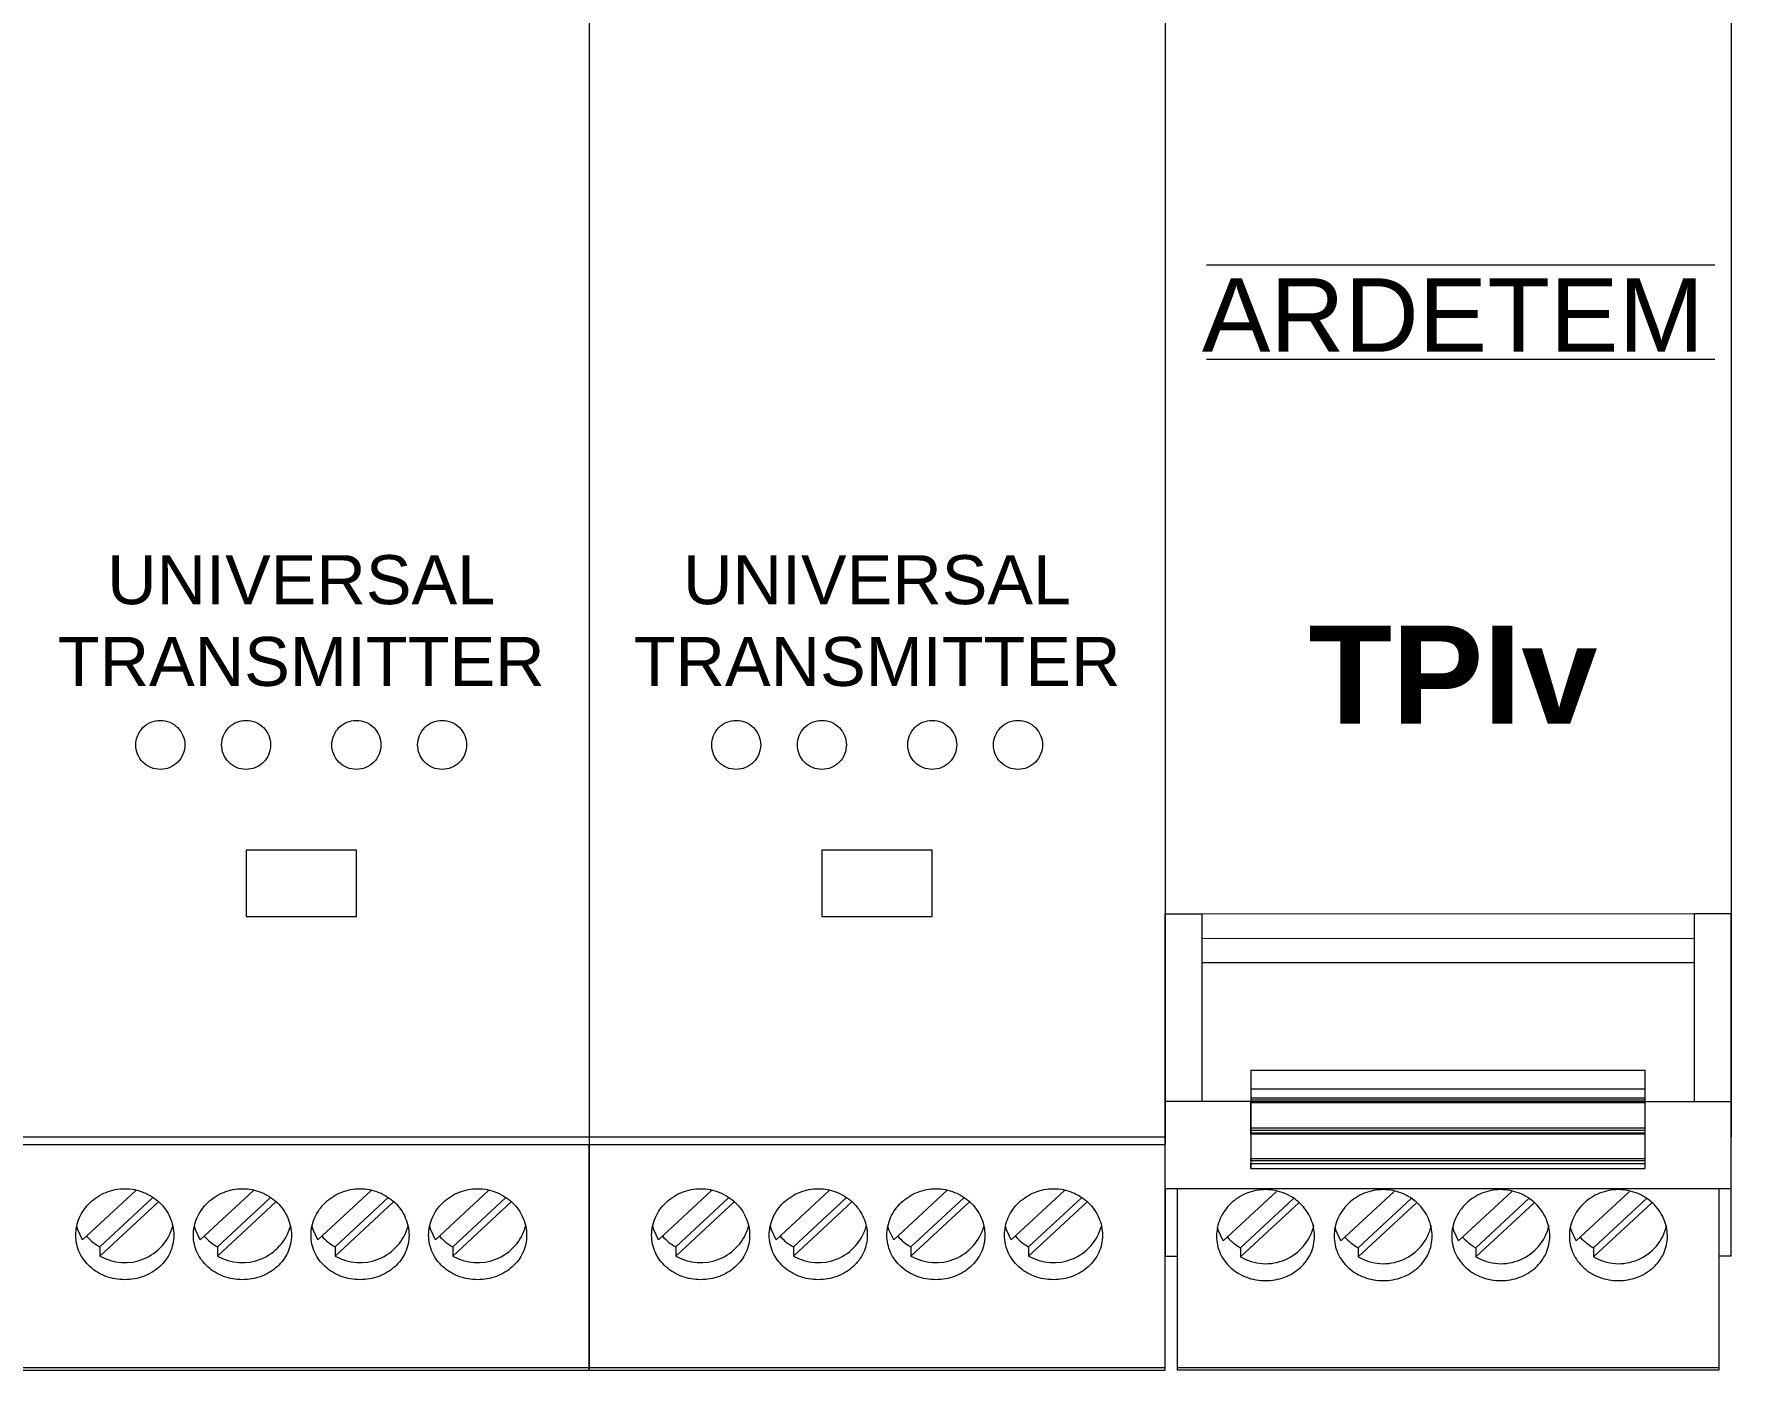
# Model space of a CAD drawing. Header units: millimetres. Extents: x 4137 to 6698, y 1400 to 3585.
# Drawn here: x 5515.2 to 5584.4, y 2686.8 to 2741.3 of the extents above; entities that cross this region are included whole.
import ezdxf

# ---------------------------------------------------------------- set-up
doc = ezdxf.new("R2010")
doc.units = ezdxf.units.MM
doc.layers.add('000-PI-Oprema', color=30, linetype='Continuous', lineweight=5)
doc.styles.get("Standard").update_dxf_attribs({"font": 'arial.ttf'})

msp = doc.modelspace()

# ---------------------------------------------------------------- linework, layer by layer
at = {"color": 0, "linetype": 'ByBlock', "lineweight": 0}
for p, q in [((5561.345, 2777.172), (5561.345, 2696.278)), ((5584.445, 2777.166), (5584.445, 2696.278)), ((5561.345, 2705.384), (5562.845, 2705.384)), ((5561.345, 2694.164), (5561.345, 2705.384)), ((5584.445, 2694.164), (5584.445, 2705.384)), ((5564.845, 2697.731), (5561.345, 2697.731)), ((5580.944, 2697.731), (5584.444, 2697.731)), ((5561.345, 2694.164), (5561.345, 2691.428)), ((5584.445, 2694.164), (5561.345, 2694.164)), ((5584.445, 2691.428), (5584.445, 2694.164)), ((5563.724, 2692.048), (5565.896, 2694.062)), ((5566.591, 2693.77), (5564.431, 2691.767)), ((5566.806, 2693.595), (5564.431, 2691.392)), ((5568.524, 2692.048), (5570.696, 2694.062)), ((5571.391, 2693.77), (5569.231, 2691.767)), ((5571.606, 2693.595), (5569.231, 2691.392)), ((5573.324, 2692.048), (5575.496, 2694.062)), ((5576.191, 2693.77), (5574.031, 2691.767)), ((5576.406, 2693.595), (5574.031, 2691.392)), ((5578.124, 2692.048), (5580.296, 2694.062)), ((5580.991, 2693.77), (5578.831, 2691.767)), ((5581.206, 2693.595), (5578.831, 2691.392)), ((5564.431, 2691.767), (5564.431, 2691.392)), ((5569.231, 2691.767), (5569.231, 2691.392)), ((5574.031, 2691.767), (5574.031, 2691.392)), ((5578.831, 2691.767), (5578.831, 2691.392)), ((5561.845, 2686.878), (5583.945, 2686.878)), ((5583.945, 2686.778), (5561.845, 2686.778))]:
    msp.add_line(p, q, dxfattribs=at)
at = {"color": 0, "linetype": 'ByBlock', "lineweight": 0, "ltscale": 0.25}
for p, q in [((5563.034, 2731.857), (5583.784, 2731.857)), ((5563.034, 2728.008), (5583.784, 2728.008)), ((5561.345, 2705.384), (5562.845, 2705.384)), ((5562.845, 2705.384), (5582.941, 2705.395)), ((5562.845, 2705.384), (5562.845, 2697.731)), ((5562.845, 2705.384), (5562.845, 2704.384)), ((5582.941, 2705.389), (5582.945, 2697.736)), ((5584.445, 2705.384), (5582.945, 2705.384)), ((5562.845, 2704.384), (5582.941, 2704.395)), ((5582.941, 2704.395), (5582.941, 2703.395)), ((5582.941, 2703.395), (5562.845, 2703.395)), ((5562.845, 2703.395), (5562.845, 2699.395)), ((5564.845, 2699.006), (5580.944, 2699.006)), ((5564.845, 2699.006), (5564.845, 2695.006)), ((5580.944, 2695.006), (5580.944, 2699.006)), ((5580.944, 2698.231), (5564.845, 2698.231)), ((5564.845, 2697.888), (5580.944, 2697.888)), ((5580.944, 2697.788), (5564.845, 2697.788)), ((5564.845, 2696.406), (5564.845, 2697.731)), ((5564.845, 2697.731), (5580.944, 2697.731)), ((5564.845, 2697.688), (5580.944, 2697.688)), ((5580.944, 2697.731), (5580.944, 2698.231)), ((5564.845, 2696.654), (5580.944, 2696.654)), ((5580.944, 2696.554), (5564.845, 2696.554)), ((5564.845, 2696.454), (5580.944, 2696.454)), ((5580.944, 2696.406), (5564.845, 2696.406)), ((5580.944, 2695.406), (5580.944, 2696.406)), ((5564.845, 2695.306), (5564.845, 2695.406)), ((5564.845, 2695.406), (5580.944, 2695.406)), ((5580.944, 2695.306), (5564.845, 2695.306)), ((5564.845, 2695.006), (5564.845, 2695.206)), ((5564.845, 2695.206), (5580.944, 2695.206)), ((5564.845, 2695.006), (5580.944, 2695.006)), ((5580.944, 2695.206), (5580.944, 2695.306)), ((5561.845, 2694.164), (5561.845, 2686.778)), ((5583.945, 2694.164), (5583.945, 2686.778)), ((5561.345, 2691.428), (5561.845, 2691.428)), ((5584.445, 2691.428), (5583.945, 2691.428))]:
    msp.add_line(p, q, dxfattribs=at)
at = {"color": 0, "linetype": 'ByBlock', "lineweight": 0, "flags": 128}
for points in [[(5563.724, 2692.048), (5563.532, 2692.454), (5563.49, 2692.605)], [(5568.524, 2692.048), (5568.332, 2692.454), (5568.29, 2692.605)], [(5573.324, 2692.048), (5573.132, 2692.454), (5573.09, 2692.605)], [(5578.124, 2692.048), (5577.932, 2692.454), (5577.89, 2692.605)]]:
    msp.add_lwpolyline(points, dxfattribs=at)
at = {"color": 0, "linetype": 'ByBlock', "lineweight": 0}
for centre, radius, start, end in [((5565.369, 2693.492), 1.964, 221.10603, 241.47408), ((5565.449, 2693.14), 2.023, 239.77246, 346.59994), ((5570.169, 2693.492), 1.964, 221.10603, 241.47408), ((5570.249, 2693.14), 2.023, 239.77246, 346.59994), ((5574.969, 2693.492), 1.964, 221.10603, 241.47408), ((5575.049, 2693.14), 2.023, 239.77246, 346.59994), ((5579.769, 2693.492), 1.964, 221.10603, 241.47408), ((5579.849, 2693.14), 2.023, 239.77246, 346.59994)]:
    msp.add_arc(centre, radius, start, end, dxfattribs=at)
for points in [[(5565.446, 2694.136), (5565.579, 2694.136), (5565.709, 2694.123), (5565.964, 2694.074), (5566.092, 2694.037), (5566.334, 2693.94), (5566.449, 2693.881), (5566.666, 2693.741), (5566.769, 2693.66), (5567.045, 2693.396), (5567.194, 2693.184), (5567.394, 2692.73), (5567.446, 2692.484), (5567.447, 2692.121), (5567.434, 2691.998), (5567.382, 2691.763), (5567.345, 2691.648), (5567.245, 2691.428), (5567.182, 2691.321), (5567.037, 2691.125), (5566.955, 2691.034), (5566.768, 2690.867), (5566.667, 2690.792), (5566.451, 2690.663), (5566.334, 2690.607), (5566.091, 2690.518), (5565.967, 2690.484), (5565.71, 2690.439), (5565.578, 2690.427), (5565.186, 2690.427), (5564.923, 2690.473), (5564.441, 2690.651), (5564.218, 2690.783), (5563.941, 2691.031), (5563.857, 2691.124), (5563.712, 2691.32), (5563.65, 2691.425), (5563.549, 2691.645), (5563.511, 2691.762), (5563.46, 2691.997), (5563.447, 2692.117), (5563.446, 2692.362), (5563.459, 2692.483), (5563.51, 2692.722), (5563.548, 2692.841), (5563.648, 2693.07), (5563.71, 2693.179), (5563.855, 2693.385), (5563.939, 2693.483), (5564.215, 2693.748), (5564.438, 2693.891), (5564.919, 2694.084), (5565.182, 2694.136), (5565.446, 2694.136)], [(5570.246, 2694.136), (5570.379, 2694.136), (5570.509, 2694.123), (5570.764, 2694.074), (5570.892, 2694.037), (5571.134, 2693.94), (5571.249, 2693.881), (5571.466, 2693.741), (5571.569, 2693.66), (5571.845, 2693.396), (5571.994, 2693.184), (5572.194, 2692.73), (5572.246, 2692.484), (5572.247, 2692.121), (5572.234, 2691.998), (5572.182, 2691.763), (5572.145, 2691.648), (5572.045, 2691.428), (5571.982, 2691.321), (5571.837, 2691.125), (5571.755, 2691.034), (5571.568, 2690.867), (5571.467, 2690.792), (5571.251, 2690.663), (5571.134, 2690.607), (5570.891, 2690.518), (5570.767, 2690.484), (5570.51, 2690.439), (5570.378, 2690.427), (5569.986, 2690.427), (5569.723, 2690.473), (5569.241, 2690.651), (5569.018, 2690.783), (5568.741, 2691.031), (5568.657, 2691.124), (5568.512, 2691.32), (5568.45, 2691.425), (5568.349, 2691.645), (5568.311, 2691.762), (5568.26, 2691.997), (5568.247, 2692.117), (5568.246, 2692.362), (5568.259, 2692.483), (5568.31, 2692.722), (5568.348, 2692.841), (5568.448, 2693.07), (5568.51, 2693.179), (5568.655, 2693.385), (5568.739, 2693.483), (5569.015, 2693.748), (5569.238, 2693.891), (5569.719, 2694.084), (5569.982, 2694.136), (5570.246, 2694.136)], [(5575.046, 2694.136), (5575.179, 2694.136), (5575.309, 2694.123), (5575.564, 2694.074), (5575.692, 2694.037), (5575.934, 2693.94), (5576.049, 2693.881), (5576.266, 2693.741), (5576.369, 2693.66), (5576.645, 2693.396), (5576.794, 2693.184), (5576.994, 2692.73), (5577.046, 2692.484), (5577.047, 2692.121), (5577.034, 2691.998), (5576.982, 2691.763), (5576.945, 2691.648), (5576.845, 2691.428), (5576.782, 2691.321), (5576.637, 2691.125), (5576.555, 2691.034), (5576.368, 2690.867), (5576.267, 2690.792), (5576.051, 2690.663), (5575.934, 2690.607), (5575.691, 2690.518), (5575.567, 2690.484), (5575.31, 2690.439), (5575.178, 2690.427), (5574.786, 2690.427), (5574.523, 2690.473), (5574.041, 2690.651), (5573.818, 2690.783), (5573.541, 2691.031), (5573.457, 2691.124), (5573.312, 2691.32), (5573.25, 2691.425), (5573.149, 2691.645), (5573.111, 2691.762), (5573.06, 2691.997), (5573.047, 2692.117), (5573.046, 2692.362), (5573.059, 2692.483), (5573.11, 2692.722), (5573.148, 2692.841), (5573.248, 2693.07), (5573.31, 2693.179), (5573.455, 2693.385), (5573.539, 2693.483), (5573.815, 2693.748), (5574.038, 2693.891), (5574.519, 2694.084), (5574.782, 2694.136), (5575.046, 2694.136)], [(5579.846, 2694.136), (5579.979, 2694.136), (5580.109, 2694.123), (5580.364, 2694.074), (5580.492, 2694.037), (5580.734, 2693.94), (5580.849, 2693.881), (5581.066, 2693.741), (5581.169, 2693.66), (5581.445, 2693.396), (5581.594, 2693.184), (5581.794, 2692.73), (5581.846, 2692.484), (5581.847, 2692.121), (5581.834, 2691.998), (5581.782, 2691.763), (5581.745, 2691.648), (5581.645, 2691.428), (5581.582, 2691.321), (5581.437, 2691.125), (5581.355, 2691.034), (5581.168, 2690.867), (5581.067, 2690.792), (5580.851, 2690.663), (5580.734, 2690.607), (5580.491, 2690.518), (5580.367, 2690.484), (5580.11, 2690.439), (5579.978, 2690.427), (5579.586, 2690.427), (5579.323, 2690.473), (5578.841, 2690.651), (5578.618, 2690.783), (5578.341, 2691.031), (5578.257, 2691.124), (5578.112, 2691.32), (5578.05, 2691.425), (5577.949, 2691.645), (5577.911, 2691.762), (5577.86, 2691.997), (5577.847, 2692.117), (5577.846, 2692.362), (5577.859, 2692.483), (5577.91, 2692.722), (5577.948, 2692.841), (5578.048, 2693.07), (5578.11, 2693.179), (5578.255, 2693.385), (5578.339, 2693.483), (5578.615, 2693.748), (5578.838, 2693.891), (5579.319, 2694.084), (5579.582, 2694.136), (5579.846, 2694.136)]]:
    msp.add_open_spline(points, degree=3, knots=[0, 0, 0, 0, 0.03125, 0.03125, 0.0625, 0.0625, 0.09375, 0.09375, 0.125, 0.125, 0.1875, 0.1875, 0.25, 0.25, 0.28125, 0.28125, 0.3125, 0.3125, 0.34375, 0.34375, 0.375, 0.375, 0.40625, 0.40625, 0.4375, 0.4375, 0.46875, 0.46875, 0.5, 0.5, 0.5625, 0.5625, 0.625, 0.625, 0.65625, 0.65625, 0.6875, 0.6875, 0.71875, 0.71875, 0.75, 0.75, 0.78125, 0.78125, 0.8125, 0.8125, 0.84375, 0.84375, 0.875, 0.875, 0.9375, 0.9375, 1, 1, 1, 1], dxfattribs=at)
at = {"layer": '000-PI-Oprema', "color": 0, "linetype": 'ByBlock', "lineweight": 0}
for p, q in [((5537.845, 2775.704), (5537.845, 2696.278)), ((5537.845, 2775.704), (5537.845, 2696.278)), ((5561.345, 2775.704), (5561.345, 2696.278)), ((5528.345, 2707.978), (5523.845, 2707.978)), ((5523.845, 2707.978), (5523.845, 2705.278)), ((5528.345, 2705.278), (5528.345, 2707.978)), ((5551.845, 2707.978), (5547.345, 2707.978)), ((5547.345, 2707.978), (5547.345, 2705.278)), ((5551.845, 2705.278), (5551.845, 2707.978)), ((5523.845, 2705.278), (5528.345, 2705.278)), ((5547.345, 2705.278), (5551.845, 2705.278)), ((5537.845, 2696.278), (5514.345, 2696.278)), ((5537.845, 2696.278), (5537.845, 2695.978)), ((5561.345, 2696.278), (5537.845, 2696.278)), ((5537.845, 2696.278), (5537.845, 2695.978)), ((5561.345, 2696.278), (5561.345, 2695.978)), ((5514.345, 2695.978), (5537.845, 2695.978)), ((5537.845, 2686.878), (5537.845, 2695.978)), ((5537.845, 2695.978), (5537.845, 2686.878)), ((5537.845, 2695.978), (5561.345, 2695.978)), ((5561.345, 2686.878), (5561.345, 2695.978)), ((5517.172, 2692.085), (5519.343, 2694.098)), ((5520.031, 2693.799), (5517.879, 2691.804)), ((5520.264, 2693.641), (5517.879, 2691.43)), ((5521.972, 2692.085), (5524.143, 2694.098)), ((5524.831, 2693.799), (5522.679, 2691.804)), ((5525.064, 2693.641), (5522.679, 2691.43)), ((5526.772, 2692.085), (5528.943, 2694.098)), ((5529.631, 2693.799), (5527.479, 2691.804)), ((5529.864, 2693.641), (5527.479, 2691.43)), ((5531.572, 2692.085), (5533.743, 2694.098)), ((5534.431, 2693.799), (5532.279, 2691.804)), ((5534.664, 2693.641), (5532.279, 2691.43)), ((5540.672, 2692.085), (5542.843, 2694.098)), ((5543.531, 2693.799), (5541.379, 2691.804)), ((5543.764, 2693.641), (5541.379, 2691.43)), ((5545.472, 2692.085), (5547.643, 2694.098)), ((5548.331, 2693.799), (5546.179, 2691.804)), ((5548.564, 2693.641), (5546.179, 2691.43)), ((5550.272, 2692.085), (5552.443, 2694.098)), ((5553.131, 2693.799), (5550.979, 2691.804)), ((5553.364, 2693.641), (5550.979, 2691.43)), ((5555.072, 2692.085), (5557.243, 2694.098)), ((5557.931, 2693.799), (5555.779, 2691.804)), ((5558.164, 2693.641), (5555.779, 2691.43)), ((5517.879, 2691.804), (5517.879, 2691.43)), ((5522.679, 2691.804), (5522.679, 2691.43)), ((5527.479, 2691.804), (5527.479, 2691.43)), ((5532.279, 2691.804), (5532.279, 2691.43)), ((5541.379, 2691.804), (5541.379, 2691.43)), ((5546.179, 2691.804), (5546.179, 2691.43)), ((5550.979, 2691.804), (5550.979, 2691.43)), ((5555.779, 2691.804), (5555.779, 2691.43)), ((5514.345, 2686.878), (5537.845, 2686.878)), ((5514.345, 2686.778), (5537.845, 2686.778)), ((5537.845, 2686.778), (5537.845, 2686.878)), ((5537.845, 2686.878), (5561.345, 2686.878)), ((5537.845, 2686.878), (5537.845, 2686.778)), ((5537.845, 2686.778), (5561.345, 2686.778)), ((5561.345, 2686.778), (5561.345, 2686.878))]:
    msp.add_line(p, q, dxfattribs=at)
at = {"layer": '000-PI-Oprema', "color": 0, "linetype": 'ByBlock', "lineweight": 0, "flags": 128}
for points in [[(5517.172, 2692.085), (5516.98, 2692.491), (5516.939, 2692.642)], [(5521.972, 2692.085), (5521.78, 2692.491), (5521.739, 2692.642)], [(5526.772, 2692.085), (5526.58, 2692.491), (5526.539, 2692.642)], [(5531.572, 2692.085), (5531.38, 2692.491), (5531.339, 2692.642)], [(5540.672, 2692.085), (5540.48, 2692.491), (5540.439, 2692.642)], [(5545.472, 2692.085), (5545.28, 2692.491), (5545.239, 2692.642)], [(5550.272, 2692.085), (5550.08, 2692.491), (5550.039, 2692.642)], [(5555.072, 2692.085), (5554.88, 2692.491), (5554.839, 2692.642)]]:
    msp.add_lwpolyline(points, dxfattribs=at)
at = {"layer": '000-PI-Oprema', "color": 0, "linetype": 'ByBlock', "lineweight": 0}
for centre, radius, start, end in [((5518.817, 2693.53), 1.964, 221.10603, 241.47408), ((5518.893, 2693.193), 2.034, 240.1007, 344.49957), ((5523.617, 2693.53), 1.964, 221.10603, 241.47408), ((5523.693, 2693.193), 2.034, 240.1007, 344.49957), ((5528.417, 2693.53), 1.964, 221.10603, 241.47408), ((5528.493, 2693.193), 2.034, 240.1007, 344.49957), ((5533.217, 2693.53), 1.964, 221.10603, 241.47408), ((5533.293, 2693.193), 2.034, 240.1007, 344.49957), ((5542.317, 2693.53), 1.964, 221.10603, 241.47408), ((5542.393, 2693.193), 2.034, 240.1007, 344.49957), ((5547.117, 2693.53), 1.964, 221.10603, 241.47408), ((5547.193, 2693.193), 2.034, 240.1007, 344.49957), ((5551.917, 2693.53), 1.964, 221.10603, 241.47408), ((5551.993, 2693.193), 2.034, 240.1007, 344.49957), ((5556.717, 2693.53), 1.964, 221.10603, 241.47408), ((5556.793, 2693.193), 2.034, 240.1007, 344.49957)]:
    msp.add_arc(centre, radius, start, end, dxfattribs=at)
for points, knots in [([(5519.345, 2712.278), (5519.345, 2712.147), (5519.37, 2712.018), (5519.47, 2711.777), (5519.543, 2711.666), (5519.727, 2711.481), (5519.838, 2711.406), (5520.08, 2711.305), (5520.213, 2711.278), (5520.475, 2711.278), (5520.607, 2711.304), (5520.85, 2711.405), (5520.961, 2711.479), (5521.147, 2711.666), (5521.22, 2711.776), (5521.319, 2712.018), (5521.345, 2712.148), (5521.345, 2712.407), (5521.319, 2712.537), (5521.221, 2712.777), (5521.147, 2712.889), (5520.964, 2713.074), (5520.853, 2713.15), (5520.61, 2713.251), (5520.479, 2713.278), (5520.214, 2713.278), (5520.083, 2713.252), (5519.839, 2713.151), (5519.728, 2713.076), (5519.452, 2712.798), (5519.345, 2712.54), (5519.345, 2712.278)], [0, 0, 0, 0, 0.0625, 0.0625, 0.125, 0.125, 0.1875, 0.1875, 0.25, 0.25, 0.3125, 0.3125, 0.375, 0.375, 0.4375, 0.4375, 0.5, 0.5, 0.5625, 0.5625, 0.625, 0.625, 0.6875, 0.6875, 0.75, 0.75, 0.8125, 0.8125, 0.875, 0.875, 1, 1, 1, 1]), ([(5522.845, 2712.278), (5522.845, 2712.147), (5522.87, 2712.018), (5522.97, 2711.777), (5523.043, 2711.666), (5523.227, 2711.481), (5523.338, 2711.406), (5523.58, 2711.305), (5523.713, 2711.278), (5523.975, 2711.278), (5524.107, 2711.304), (5524.35, 2711.405), (5524.461, 2711.479), (5524.647, 2711.666), (5524.72, 2711.776), (5524.819, 2712.018), (5524.845, 2712.148), (5524.845, 2712.407), (5524.819, 2712.537), (5524.721, 2712.777), (5524.647, 2712.889), (5524.464, 2713.074), (5524.353, 2713.15), (5524.11, 2713.251), (5523.979, 2713.278), (5523.714, 2713.278), (5523.583, 2713.252), (5523.339, 2713.151), (5523.228, 2713.076), (5522.952, 2712.798), (5522.845, 2712.54), (5522.845, 2712.278)], [0, 0, 0, 0, 0.0625, 0.0625, 0.125, 0.125, 0.1875, 0.1875, 0.25, 0.25, 0.3125, 0.3125, 0.375, 0.375, 0.4375, 0.4375, 0.5, 0.5, 0.5625, 0.5625, 0.625, 0.625, 0.6875, 0.6875, 0.75, 0.75, 0.8125, 0.8125, 0.875, 0.875, 1, 1, 1, 1]), ([(5527.345, 2712.278), (5527.345, 2712.147), (5527.37, 2712.018), (5527.47, 2711.777), (5527.543, 2711.666), (5527.727, 2711.481), (5527.838, 2711.406), (5528.08, 2711.305), (5528.213, 2711.278), (5528.475, 2711.278), (5528.607, 2711.304), (5528.85, 2711.405), (5528.961, 2711.479), (5529.147, 2711.666), (5529.22, 2711.776), (5529.319, 2712.018), (5529.345, 2712.148), (5529.345, 2712.407), (5529.319, 2712.537), (5529.221, 2712.777), (5529.147, 2712.889), (5528.964, 2713.074), (5528.853, 2713.15), (5528.61, 2713.251), (5528.479, 2713.278), (5528.214, 2713.278), (5528.083, 2713.252), (5527.839, 2713.151), (5527.728, 2713.076), (5527.452, 2712.798), (5527.345, 2712.54), (5527.345, 2712.278)], [0, 0, 0, 0, 0.0625, 0.0625, 0.125, 0.125, 0.1875, 0.1875, 0.25, 0.25, 0.3125, 0.3125, 0.375, 0.375, 0.4375, 0.4375, 0.5, 0.5, 0.5625, 0.5625, 0.625, 0.625, 0.6875, 0.6875, 0.75, 0.75, 0.8125, 0.8125, 0.875, 0.875, 1, 1, 1, 1]), ([(5530.845, 2712.278), (5530.845, 2712.147), (5530.87, 2712.018), (5530.97, 2711.777), (5531.043, 2711.666), (5531.227, 2711.481), (5531.338, 2711.406), (5531.58, 2711.305), (5531.713, 2711.278), (5531.975, 2711.278), (5532.107, 2711.304), (5532.35, 2711.405), (5532.461, 2711.479), (5532.647, 2711.666), (5532.72, 2711.776), (5532.819, 2712.018), (5532.845, 2712.148), (5532.845, 2712.407), (5532.819, 2712.537), (5532.721, 2712.777), (5532.647, 2712.889), (5532.464, 2713.074), (5532.353, 2713.15), (5532.11, 2713.251), (5531.979, 2713.278), (5531.714, 2713.278), (5531.583, 2713.252), (5531.339, 2713.151), (5531.228, 2713.076), (5530.952, 2712.798), (5530.845, 2712.54), (5530.845, 2712.278)], [0, 0, 0, 0, 0.0625, 0.0625, 0.125, 0.125, 0.1875, 0.1875, 0.25, 0.25, 0.3125, 0.3125, 0.375, 0.375, 0.4375, 0.4375, 0.5, 0.5, 0.5625, 0.5625, 0.625, 0.625, 0.6875, 0.6875, 0.75, 0.75, 0.8125, 0.8125, 0.875, 0.875, 1, 1, 1, 1]), ([(5542.845, 2712.278), (5542.845, 2712.147), (5542.87, 2712.018), (5542.97, 2711.777), (5543.043, 2711.666), (5543.227, 2711.481), (5543.338, 2711.406), (5543.58, 2711.305), (5543.713, 2711.278), (5543.975, 2711.278), (5544.107, 2711.304), (5544.35, 2711.405), (5544.461, 2711.479), (5544.647, 2711.666), (5544.72, 2711.776), (5544.819, 2712.018), (5544.845, 2712.148), (5544.845, 2712.407), (5544.819, 2712.537), (5544.721, 2712.777), (5544.647, 2712.889), (5544.464, 2713.074), (5544.353, 2713.15), (5544.11, 2713.251), (5543.979, 2713.278), (5543.714, 2713.278), (5543.583, 2713.252), (5543.339, 2713.151), (5543.228, 2713.076), (5542.952, 2712.798), (5542.845, 2712.54), (5542.845, 2712.278)], [0, 0, 0, 0, 0.0625, 0.0625, 0.125, 0.125, 0.1875, 0.1875, 0.25, 0.25, 0.3125, 0.3125, 0.375, 0.375, 0.4375, 0.4375, 0.5, 0.5, 0.5625, 0.5625, 0.625, 0.625, 0.6875, 0.6875, 0.75, 0.75, 0.8125, 0.8125, 0.875, 0.875, 1, 1, 1, 1]), ([(5546.345, 2712.278), (5546.345, 2712.147), (5546.37, 2712.018), (5546.47, 2711.777), (5546.543, 2711.666), (5546.727, 2711.481), (5546.838, 2711.406), (5547.08, 2711.305), (5547.213, 2711.278), (5547.475, 2711.278), (5547.607, 2711.304), (5547.85, 2711.405), (5547.961, 2711.479), (5548.147, 2711.666), (5548.22, 2711.776), (5548.319, 2712.018), (5548.345, 2712.148), (5548.345, 2712.407), (5548.319, 2712.537), (5548.221, 2712.777), (5548.147, 2712.889), (5547.964, 2713.074), (5547.853, 2713.15), (5547.61, 2713.251), (5547.479, 2713.278), (5547.214, 2713.278), (5547.083, 2713.252), (5546.839, 2713.151), (5546.728, 2713.076), (5546.452, 2712.798), (5546.345, 2712.54), (5546.345, 2712.278)], [0, 0, 0, 0, 0.0625, 0.0625, 0.125, 0.125, 0.1875, 0.1875, 0.25, 0.25, 0.3125, 0.3125, 0.375, 0.375, 0.4375, 0.4375, 0.5, 0.5, 0.5625, 0.5625, 0.625, 0.625, 0.6875, 0.6875, 0.75, 0.75, 0.8125, 0.8125, 0.875, 0.875, 1, 1, 1, 1]), ([(5550.845, 2712.278), (5550.845, 2712.147), (5550.87, 2712.018), (5550.97, 2711.777), (5551.043, 2711.666), (5551.227, 2711.481), (5551.338, 2711.406), (5551.58, 2711.305), (5551.713, 2711.278), (5551.975, 2711.278), (5552.107, 2711.304), (5552.35, 2711.405), (5552.461, 2711.479), (5552.647, 2711.666), (5552.72, 2711.776), (5552.819, 2712.018), (5552.845, 2712.148), (5552.845, 2712.407), (5552.819, 2712.537), (5552.721, 2712.777), (5552.647, 2712.889), (5552.464, 2713.074), (5552.353, 2713.15), (5552.11, 2713.251), (5551.979, 2713.278), (5551.714, 2713.278), (5551.583, 2713.252), (5551.339, 2713.151), (5551.228, 2713.076), (5550.952, 2712.798), (5550.845, 2712.54), (5550.845, 2712.278)], [0, 0, 0, 0, 0.0625, 0.0625, 0.125, 0.125, 0.1875, 0.1875, 0.25, 0.25, 0.3125, 0.3125, 0.375, 0.375, 0.4375, 0.4375, 0.5, 0.5, 0.5625, 0.5625, 0.625, 0.625, 0.6875, 0.6875, 0.75, 0.75, 0.8125, 0.8125, 0.875, 0.875, 1, 1, 1, 1]), ([(5554.345, 2712.278), (5554.345, 2712.147), (5554.37, 2712.018), (5554.47, 2711.777), (5554.543, 2711.666), (5554.727, 2711.481), (5554.838, 2711.406), (5555.08, 2711.305), (5555.213, 2711.278), (5555.475, 2711.278), (5555.607, 2711.304), (5555.85, 2711.405), (5555.961, 2711.479), (5556.147, 2711.666), (5556.22, 2711.776), (5556.319, 2712.018), (5556.345, 2712.148), (5556.345, 2712.407), (5556.319, 2712.537), (5556.221, 2712.777), (5556.147, 2712.889), (5555.964, 2713.074), (5555.853, 2713.15), (5555.61, 2713.251), (5555.479, 2713.278), (5555.214, 2713.278), (5555.083, 2713.252), (5554.839, 2713.151), (5554.728, 2713.076), (5554.452, 2712.798), (5554.345, 2712.54), (5554.345, 2712.278)], [0, 0, 0, 0, 0.0625, 0.0625, 0.125, 0.125, 0.1875, 0.1875, 0.25, 0.25, 0.3125, 0.3125, 0.375, 0.375, 0.4375, 0.4375, 0.5, 0.5, 0.5625, 0.5625, 0.625, 0.625, 0.6875, 0.6875, 0.75, 0.75, 0.8125, 0.8125, 0.875, 0.875, 1, 1, 1, 1]), ([(5518.895, 2690.464), (5519.027, 2690.464), (5519.157, 2690.476), (5519.413, 2690.521), (5519.54, 2690.555), (5519.782, 2690.645), (5519.897, 2690.699), (5520.114, 2690.829), (5520.217, 2690.905), (5520.494, 2691.153), (5520.643, 2691.354), (5520.842, 2691.793), (5520.895, 2692.035), (5520.895, 2692.398), (5520.882, 2692.522), (5520.831, 2692.762), (5520.793, 2692.879), (5520.693, 2693.107), (5520.63, 2693.218), (5520.486, 2693.424), (5520.403, 2693.52), (5520.216, 2693.699), (5520.116, 2693.778), (5519.899, 2693.917), (5519.782, 2693.977), (5519.54, 2694.074), (5519.415, 2694.111), (5519.159, 2694.161), (5519.026, 2694.173), (5518.635, 2694.173), (5518.371, 2694.123), (5517.89, 2693.93), (5517.667, 2693.787), (5517.39, 2693.523), (5517.305, 2693.425), (5517.16, 2693.219), (5517.098, 2693.11), (5516.998, 2692.882), (5516.959, 2692.763), (5516.908, 2692.524), (5516.895, 2692.402), (5516.895, 2692.157), (5516.908, 2692.037), (5516.958, 2691.802), (5516.997, 2691.686), (5517.097, 2691.465), (5517.158, 2691.361), (5517.303, 2691.164), (5517.387, 2691.071), (5517.664, 2690.822), (5517.887, 2690.689), (5518.368, 2690.512), (5518.63, 2690.464), (5518.895, 2690.464)], [0, 0, 0, 0, 0.03125, 0.03125, 0.0625, 0.0625, 0.09375, 0.09375, 0.125, 0.125, 0.1875, 0.1875, 0.25, 0.25, 0.28125, 0.28125, 0.3125, 0.3125, 0.34375, 0.34375, 0.375, 0.375, 0.40625, 0.40625, 0.4375, 0.4375, 0.46875, 0.46875, 0.5, 0.5, 0.5625, 0.5625, 0.625, 0.625, 0.65625, 0.65625, 0.6875, 0.6875, 0.71875, 0.71875, 0.75, 0.75, 0.78125, 0.78125, 0.8125, 0.8125, 0.84375, 0.84375, 0.875, 0.875, 0.9375, 0.9375, 1, 1, 1, 1]), ([(5523.695, 2690.464), (5523.827, 2690.464), (5523.957, 2690.476), (5524.213, 2690.521), (5524.34, 2690.555), (5524.582, 2690.645), (5524.697, 2690.699), (5524.914, 2690.829), (5525.017, 2690.905), (5525.294, 2691.153), (5525.443, 2691.354), (5525.642, 2691.793), (5525.695, 2692.035), (5525.695, 2692.398), (5525.682, 2692.522), (5525.631, 2692.762), (5525.593, 2692.879), (5525.493, 2693.107), (5525.43, 2693.218), (5525.286, 2693.424), (5525.203, 2693.52), (5525.016, 2693.699), (5524.916, 2693.778), (5524.699, 2693.917), (5524.582, 2693.977), (5524.34, 2694.074), (5524.215, 2694.111), (5523.959, 2694.161), (5523.826, 2694.173), (5523.435, 2694.173), (5523.171, 2694.123), (5522.69, 2693.93), (5522.467, 2693.787), (5522.19, 2693.523), (5522.105, 2693.425), (5521.96, 2693.219), (5521.898, 2693.11), (5521.798, 2692.882), (5521.759, 2692.763), (5521.708, 2692.524), (5521.695, 2692.402), (5521.695, 2692.157), (5521.708, 2692.037), (5521.758, 2691.802), (5521.797, 2691.686), (5521.897, 2691.465), (5521.958, 2691.361), (5522.103, 2691.164), (5522.187, 2691.071), (5522.464, 2690.822), (5522.687, 2690.689), (5523.168, 2690.512), (5523.43, 2690.464), (5523.695, 2690.464)], [0, 0, 0, 0, 0.03125, 0.03125, 0.0625, 0.0625, 0.09375, 0.09375, 0.125, 0.125, 0.1875, 0.1875, 0.25, 0.25, 0.28125, 0.28125, 0.3125, 0.3125, 0.34375, 0.34375, 0.375, 0.375, 0.40625, 0.40625, 0.4375, 0.4375, 0.46875, 0.46875, 0.5, 0.5, 0.5625, 0.5625, 0.625, 0.625, 0.65625, 0.65625, 0.6875, 0.6875, 0.71875, 0.71875, 0.75, 0.75, 0.78125, 0.78125, 0.8125, 0.8125, 0.84375, 0.84375, 0.875, 0.875, 0.9375, 0.9375, 1, 1, 1, 1]), ([(5528.495, 2690.464), (5528.627, 2690.464), (5528.757, 2690.476), (5529.013, 2690.521), (5529.14, 2690.555), (5529.382, 2690.645), (5529.497, 2690.699), (5529.714, 2690.829), (5529.817, 2690.905), (5530.094, 2691.153), (5530.243, 2691.354), (5530.442, 2691.793), (5530.495, 2692.035), (5530.495, 2692.398), (5530.482, 2692.522), (5530.431, 2692.762), (5530.393, 2692.879), (5530.293, 2693.107), (5530.23, 2693.218), (5530.086, 2693.424), (5530.003, 2693.52), (5529.816, 2693.699), (5529.716, 2693.778), (5529.499, 2693.917), (5529.382, 2693.977), (5529.14, 2694.074), (5529.015, 2694.111), (5528.759, 2694.161), (5528.626, 2694.173), (5528.235, 2694.173), (5527.971, 2694.123), (5527.49, 2693.93), (5527.267, 2693.787), (5526.99, 2693.523), (5526.905, 2693.425), (5526.76, 2693.219), (5526.698, 2693.11), (5526.598, 2692.882), (5526.559, 2692.763), (5526.508, 2692.524), (5526.495, 2692.402), (5526.495, 2692.157), (5526.508, 2692.037), (5526.558, 2691.802), (5526.597, 2691.686), (5526.697, 2691.465), (5526.758, 2691.361), (5526.903, 2691.164), (5526.987, 2691.071), (5527.264, 2690.822), (5527.487, 2690.689), (5527.968, 2690.512), (5528.23, 2690.464), (5528.495, 2690.464)], [0, 0, 0, 0, 0.03125, 0.03125, 0.0625, 0.0625, 0.09375, 0.09375, 0.125, 0.125, 0.1875, 0.1875, 0.25, 0.25, 0.28125, 0.28125, 0.3125, 0.3125, 0.34375, 0.34375, 0.375, 0.375, 0.40625, 0.40625, 0.4375, 0.4375, 0.46875, 0.46875, 0.5, 0.5, 0.5625, 0.5625, 0.625, 0.625, 0.65625, 0.65625, 0.6875, 0.6875, 0.71875, 0.71875, 0.75, 0.75, 0.78125, 0.78125, 0.8125, 0.8125, 0.84375, 0.84375, 0.875, 0.875, 0.9375, 0.9375, 1, 1, 1, 1]), ([(5533.295, 2690.464), (5533.427, 2690.464), (5533.557, 2690.476), (5533.813, 2690.521), (5533.94, 2690.555), (5534.182, 2690.645), (5534.297, 2690.699), (5534.514, 2690.829), (5534.617, 2690.905), (5534.894, 2691.153), (5535.043, 2691.354), (5535.242, 2691.793), (5535.295, 2692.035), (5535.295, 2692.398), (5535.282, 2692.522), (5535.231, 2692.762), (5535.193, 2692.879), (5535.093, 2693.107), (5535.03, 2693.218), (5534.886, 2693.424), (5534.803, 2693.52), (5534.616, 2693.699), (5534.516, 2693.778), (5534.299, 2693.917), (5534.182, 2693.977), (5533.94, 2694.074), (5533.815, 2694.111), (5533.559, 2694.161), (5533.426, 2694.173), (5533.035, 2694.173), (5532.771, 2694.123), (5532.29, 2693.93), (5532.067, 2693.787), (5531.79, 2693.523), (5531.705, 2693.425), (5531.56, 2693.219), (5531.498, 2693.11), (5531.398, 2692.882), (5531.359, 2692.763), (5531.308, 2692.524), (5531.295, 2692.402), (5531.295, 2692.157), (5531.308, 2692.037), (5531.358, 2691.802), (5531.397, 2691.686), (5531.497, 2691.465), (5531.558, 2691.361), (5531.703, 2691.164), (5531.787, 2691.071), (5532.064, 2690.822), (5532.287, 2690.689), (5532.768, 2690.512), (5533.03, 2690.464), (5533.295, 2690.464)], [0, 0, 0, 0, 0.03125, 0.03125, 0.0625, 0.0625, 0.09375, 0.09375, 0.125, 0.125, 0.1875, 0.1875, 0.25, 0.25, 0.28125, 0.28125, 0.3125, 0.3125, 0.34375, 0.34375, 0.375, 0.375, 0.40625, 0.40625, 0.4375, 0.4375, 0.46875, 0.46875, 0.5, 0.5, 0.5625, 0.5625, 0.625, 0.625, 0.65625, 0.65625, 0.6875, 0.6875, 0.71875, 0.71875, 0.75, 0.75, 0.78125, 0.78125, 0.8125, 0.8125, 0.84375, 0.84375, 0.875, 0.875, 0.9375, 0.9375, 1, 1, 1, 1]), ([(5542.395, 2690.464), (5542.527, 2690.464), (5542.657, 2690.476), (5542.913, 2690.521), (5543.04, 2690.555), (5543.282, 2690.645), (5543.397, 2690.699), (5543.614, 2690.829), (5543.717, 2690.905), (5543.994, 2691.153), (5544.143, 2691.354), (5544.342, 2691.793), (5544.395, 2692.035), (5544.395, 2692.398), (5544.382, 2692.522), (5544.331, 2692.762), (5544.293, 2692.879), (5544.193, 2693.107), (5544.13, 2693.218), (5543.986, 2693.424), (5543.903, 2693.52), (5543.716, 2693.699), (5543.616, 2693.778), (5543.399, 2693.917), (5543.282, 2693.977), (5543.04, 2694.074), (5542.915, 2694.111), (5542.659, 2694.161), (5542.526, 2694.173), (5542.135, 2694.173), (5541.871, 2694.123), (5541.39, 2693.93), (5541.167, 2693.787), (5540.89, 2693.523), (5540.805, 2693.425), (5540.66, 2693.219), (5540.598, 2693.11), (5540.498, 2692.882), (5540.459, 2692.763), (5540.408, 2692.524), (5540.395, 2692.402), (5540.395, 2692.157), (5540.408, 2692.037), (5540.458, 2691.802), (5540.497, 2691.686), (5540.597, 2691.465), (5540.658, 2691.361), (5540.803, 2691.164), (5540.887, 2691.071), (5541.164, 2690.822), (5541.387, 2690.689), (5541.868, 2690.512), (5542.13, 2690.464), (5542.395, 2690.464)], [0, 0, 0, 0, 0.03125, 0.03125, 0.0625, 0.0625, 0.09375, 0.09375, 0.125, 0.125, 0.1875, 0.1875, 0.25, 0.25, 0.28125, 0.28125, 0.3125, 0.3125, 0.34375, 0.34375, 0.375, 0.375, 0.40625, 0.40625, 0.4375, 0.4375, 0.46875, 0.46875, 0.5, 0.5, 0.5625, 0.5625, 0.625, 0.625, 0.65625, 0.65625, 0.6875, 0.6875, 0.71875, 0.71875, 0.75, 0.75, 0.78125, 0.78125, 0.8125, 0.8125, 0.84375, 0.84375, 0.875, 0.875, 0.9375, 0.9375, 1, 1, 1, 1]), ([(5547.195, 2690.464), (5547.327, 2690.464), (5547.457, 2690.476), (5547.713, 2690.521), (5547.84, 2690.555), (5548.082, 2690.645), (5548.197, 2690.699), (5548.414, 2690.829), (5548.517, 2690.905), (5548.794, 2691.153), (5548.943, 2691.354), (5549.142, 2691.793), (5549.195, 2692.035), (5549.195, 2692.398), (5549.182, 2692.522), (5549.131, 2692.762), (5549.093, 2692.879), (5548.993, 2693.107), (5548.93, 2693.218), (5548.786, 2693.424), (5548.703, 2693.52), (5548.516, 2693.699), (5548.416, 2693.778), (5548.199, 2693.917), (5548.082, 2693.977), (5547.84, 2694.074), (5547.715, 2694.111), (5547.459, 2694.161), (5547.326, 2694.173), (5546.935, 2694.173), (5546.671, 2694.123), (5546.19, 2693.93), (5545.967, 2693.787), (5545.69, 2693.523), (5545.605, 2693.425), (5545.46, 2693.219), (5545.398, 2693.11), (5545.298, 2692.882), (5545.259, 2692.763), (5545.208, 2692.524), (5545.195, 2692.402), (5545.195, 2692.157), (5545.208, 2692.037), (5545.258, 2691.802), (5545.297, 2691.686), (5545.397, 2691.465), (5545.458, 2691.361), (5545.603, 2691.164), (5545.687, 2691.071), (5545.964, 2690.822), (5546.187, 2690.689), (5546.668, 2690.512), (5546.93, 2690.464), (5547.195, 2690.464)], [0, 0, 0, 0, 0.03125, 0.03125, 0.0625, 0.0625, 0.09375, 0.09375, 0.125, 0.125, 0.1875, 0.1875, 0.25, 0.25, 0.28125, 0.28125, 0.3125, 0.3125, 0.34375, 0.34375, 0.375, 0.375, 0.40625, 0.40625, 0.4375, 0.4375, 0.46875, 0.46875, 0.5, 0.5, 0.5625, 0.5625, 0.625, 0.625, 0.65625, 0.65625, 0.6875, 0.6875, 0.71875, 0.71875, 0.75, 0.75, 0.78125, 0.78125, 0.8125, 0.8125, 0.84375, 0.84375, 0.875, 0.875, 0.9375, 0.9375, 1, 1, 1, 1]), ([(5551.995, 2690.464), (5552.127, 2690.464), (5552.257, 2690.476), (5552.513, 2690.521), (5552.64, 2690.555), (5552.882, 2690.645), (5552.997, 2690.699), (5553.214, 2690.829), (5553.317, 2690.905), (5553.594, 2691.153), (5553.743, 2691.354), (5553.942, 2691.793), (5553.995, 2692.035), (5553.995, 2692.398), (5553.982, 2692.522), (5553.931, 2692.762), (5553.893, 2692.879), (5553.793, 2693.107), (5553.73, 2693.218), (5553.586, 2693.424), (5553.503, 2693.52), (5553.316, 2693.699), (5553.216, 2693.778), (5552.999, 2693.917), (5552.882, 2693.977), (5552.64, 2694.074), (5552.515, 2694.111), (5552.259, 2694.161), (5552.126, 2694.173), (5551.735, 2694.173), (5551.471, 2694.123), (5550.99, 2693.93), (5550.767, 2693.787), (5550.49, 2693.523), (5550.405, 2693.425), (5550.26, 2693.219), (5550.198, 2693.11), (5550.098, 2692.882), (5550.059, 2692.763), (5550.008, 2692.524), (5549.995, 2692.402), (5549.995, 2692.157), (5550.008, 2692.037), (5550.058, 2691.802), (5550.097, 2691.686), (5550.197, 2691.465), (5550.258, 2691.361), (5550.403, 2691.164), (5550.487, 2691.071), (5550.764, 2690.822), (5550.987, 2690.689), (5551.468, 2690.512), (5551.73, 2690.464), (5551.995, 2690.464)], [0, 0, 0, 0, 0.03125, 0.03125, 0.0625, 0.0625, 0.09375, 0.09375, 0.125, 0.125, 0.1875, 0.1875, 0.25, 0.25, 0.28125, 0.28125, 0.3125, 0.3125, 0.34375, 0.34375, 0.375, 0.375, 0.40625, 0.40625, 0.4375, 0.4375, 0.46875, 0.46875, 0.5, 0.5, 0.5625, 0.5625, 0.625, 0.625, 0.65625, 0.65625, 0.6875, 0.6875, 0.71875, 0.71875, 0.75, 0.75, 0.78125, 0.78125, 0.8125, 0.8125, 0.84375, 0.84375, 0.875, 0.875, 0.9375, 0.9375, 1, 1, 1, 1]), ([(5556.795, 2690.464), (5556.927, 2690.464), (5557.057, 2690.476), (5557.313, 2690.521), (5557.44, 2690.555), (5557.682, 2690.645), (5557.797, 2690.699), (5558.014, 2690.829), (5558.117, 2690.905), (5558.394, 2691.153), (5558.543, 2691.354), (5558.742, 2691.793), (5558.795, 2692.035), (5558.795, 2692.398), (5558.782, 2692.522), (5558.731, 2692.762), (5558.693, 2692.879), (5558.593, 2693.107), (5558.53, 2693.218), (5558.386, 2693.424), (5558.303, 2693.52), (5558.116, 2693.699), (5558.016, 2693.778), (5557.799, 2693.917), (5557.682, 2693.977), (5557.44, 2694.074), (5557.315, 2694.111), (5557.059, 2694.161), (5556.926, 2694.173), (5556.535, 2694.173), (5556.271, 2694.123), (5555.79, 2693.93), (5555.567, 2693.787), (5555.29, 2693.523), (5555.205, 2693.425), (5555.06, 2693.219), (5554.998, 2693.11), (5554.898, 2692.882), (5554.859, 2692.763), (5554.808, 2692.524), (5554.795, 2692.402), (5554.795, 2692.157), (5554.808, 2692.037), (5554.858, 2691.802), (5554.897, 2691.686), (5554.997, 2691.465), (5555.058, 2691.361), (5555.203, 2691.164), (5555.287, 2691.071), (5555.564, 2690.822), (5555.787, 2690.689), (5556.268, 2690.512), (5556.53, 2690.464), (5556.795, 2690.464)], [0, 0, 0, 0, 0.03125, 0.03125, 0.0625, 0.0625, 0.09375, 0.09375, 0.125, 0.125, 0.1875, 0.1875, 0.25, 0.25, 0.28125, 0.28125, 0.3125, 0.3125, 0.34375, 0.34375, 0.375, 0.375, 0.40625, 0.40625, 0.4375, 0.4375, 0.46875, 0.46875, 0.5, 0.5, 0.5625, 0.5625, 0.625, 0.625, 0.65625, 0.65625, 0.6875, 0.6875, 0.71875, 0.71875, 0.75, 0.75, 0.78125, 0.78125, 0.8125, 0.8125, 0.84375, 0.84375, 0.875, 0.875, 0.9375, 0.9375, 1, 1, 1, 1])]:
    msp.add_open_spline(points, degree=3, knots=knots, dxfattribs=at)

# ---------------------------------------------------------------- texts
at = {"color": 0, "linetype": 'ByBlock', "lineweight": 0, "ltscale": 0.25, "attachment_point": 8}
for s, insert, char_height in [('ARDETEM', (5573.095, 2728.316), 3), ('{\\fArial|b1|i0|c238|p34;TPIv}', (5573.095, 2713.148), 4)]:
    msp.add_mtext_dynamic_manual_height_columns(s, width=11.75, gutter_width=0, heights=[9.106], dxfattribs=dict(at, insert=insert, char_height=char_height))
at = {"layer": '000-PI-Oprema', "color": 0, "linetype": 'ByBlock', "lineweight": 0, "ltscale": 0.25, "char_height": 2, "attachment_point": 8}
for insert in [(5526.095, 2714.655), (5549.595, 2714.655)]:
    msp.add_mtext_dynamic_manual_height_columns('UNIVERSAL\\PTRANSMITTER', width=11.75, gutter_width=0, heights=[9.106], dxfattribs=dict(at, insert=insert))

doc.saveas('drawing.dxf')
